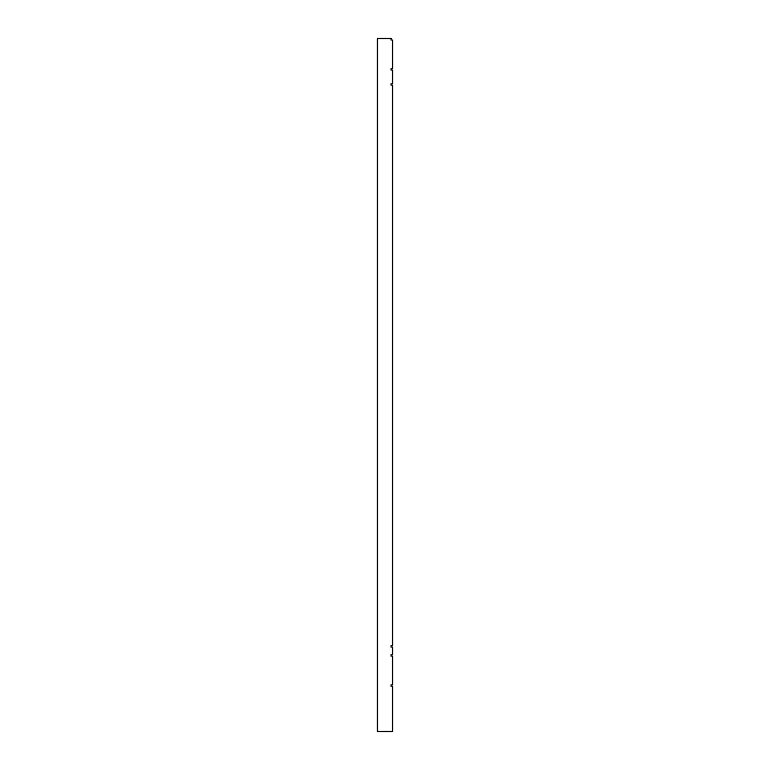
<?xml version="1.0" encoding="UTF-8"?>
<svg xmlns="http://www.w3.org/2000/svg" width="770" height="770" viewBox="0 0 770 770"><rect width="100%" height="100%" fill="white"/><g stroke="black" fill="none" stroke-linecap="round" stroke-linejoin="round"><path stroke-width="1.16" d="M391.025 38.5L377.464 38.5L377.464 731.5L392.536 731.5L392.536 686.301L391.025 686.301L391.025 684.8L392.536 684.8L392.536 656.175L391.025 656.175L391.025 654.664L392.536 654.664L392.536 647.137L391.025 647.137L391.025 645.626L392.536 645.626L392.536 85.201L391.025 85.201L391.025 83.699L392.536 83.699L392.536 70.137L391.025 70.137L391.025 68.626L392.536 68.626L392.536 40.011L391.025 40.011L391.025 38.5"/></g></svg>
